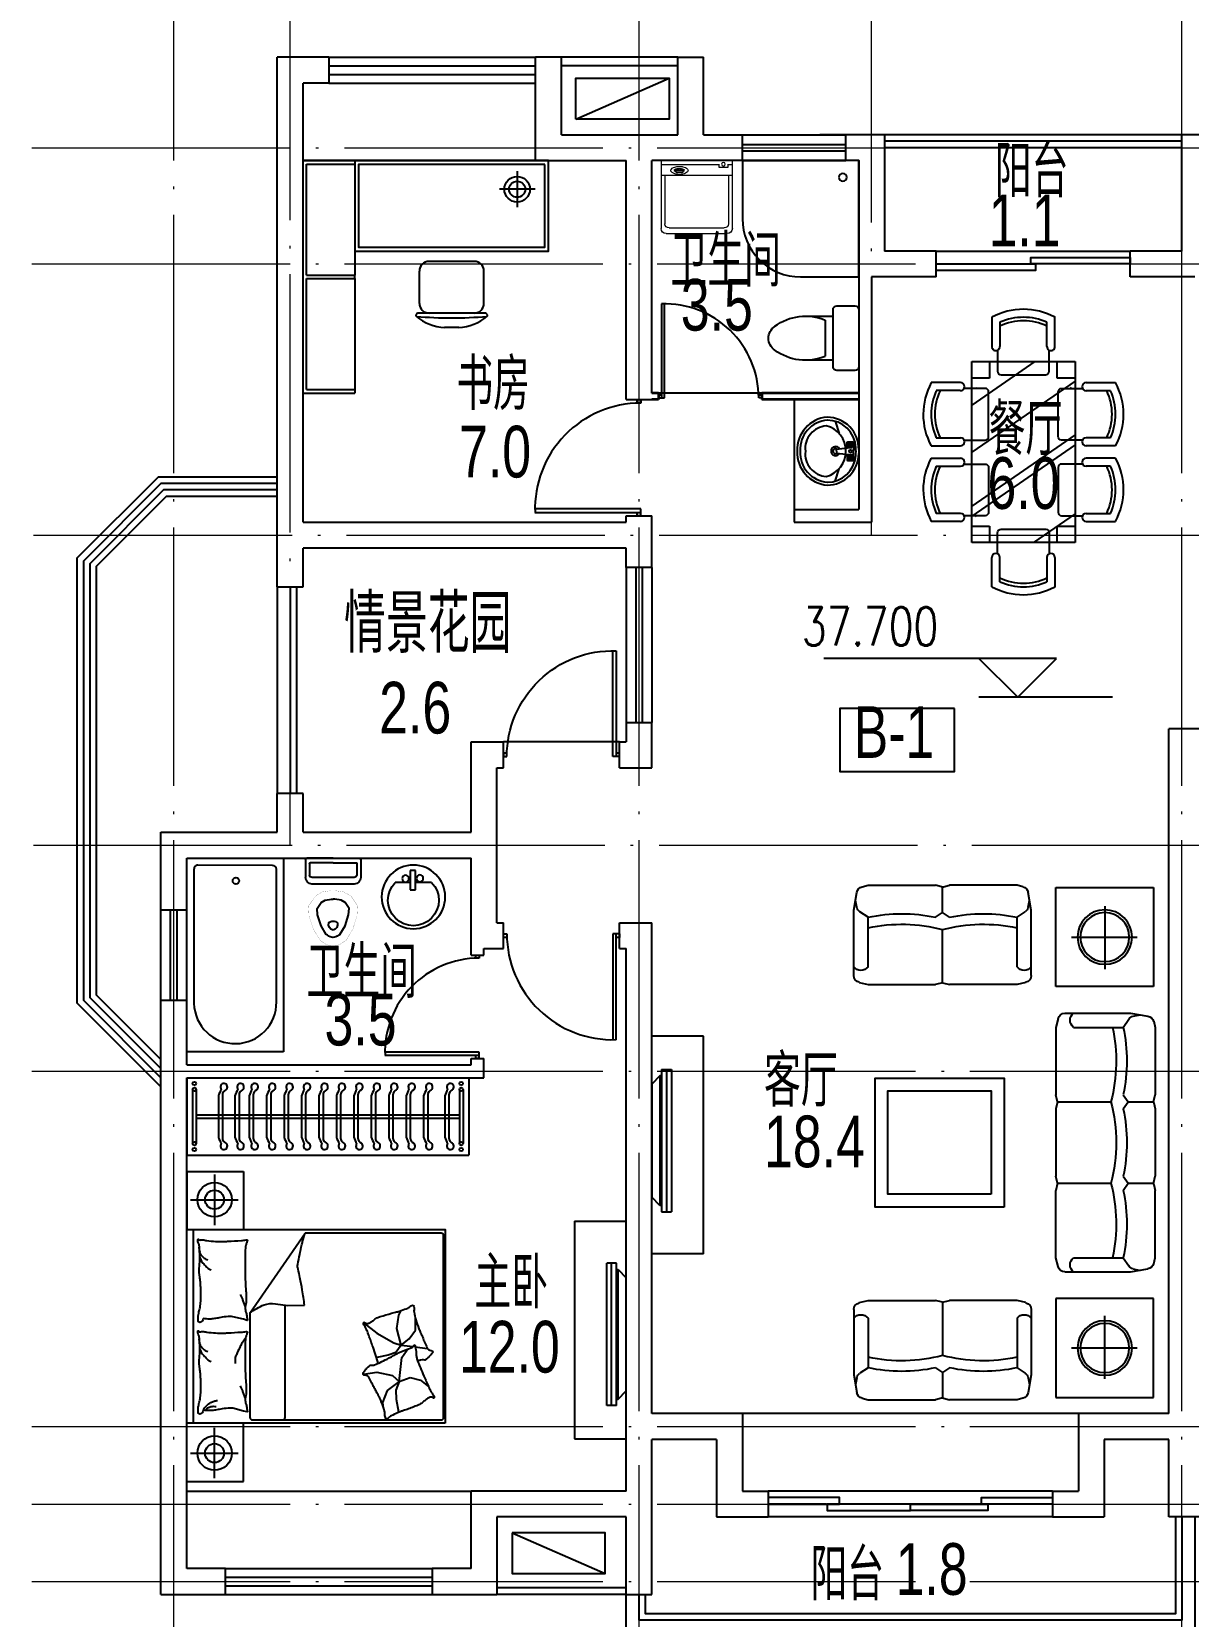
# Model space of a CAD drawing. Extents: x 1332633 to 1595679, y 264824 to 640777.
# Drawn here: x 1346032 to 1354982, y 490816 to 503083 of the extents above; entities that cross this region are included whole.
import ezdxf

# ---------------------------------------------------------------- set-up
doc = ezdxf.new("R2010")
doc.units = 0
doc.header["$LTSCALE"] = 1000
doc.header["$MEASUREMENT"] = 0
doc.linetypes.add('DASH', pattern=[0.35, 0.25, -0.1])
doc.linetypes.add('DOTE', pattern=[2.42, 2, -0.2, 0.02, -0.2])
doc.layers.get('0').update_dxf_attribs({"linetype": 'CONTINUOUS'})
for name, color, linetype in [('3T_WOOD', 21, 'CONTINUOUS'), ('A-Area(建筑面积)', 1, 'CONTINUOUS'), ('A-Balcony(建筑阳台)', 32, 'CONTINUOUS'), ('A-BALCONY_建筑阳台_', 6, 'CONTINUOUS'), ('A-Fur1(建筑厨卫洁具)', 136, 'CONTINUOUS'), ('A-Fur2(建筑家具)', 33, 'CONTINUOUS'), ('A-FUR2_建筑家具_', 33, 'CONTINUOUS'), ('A-FUR2_建筑家具_-RefEdit0', 33, 'CONTINUOUS'), ('A-Ground(室外构件)', 31, 'CONTINUOUS'), ('A-Hz1(房间名称)', 4, 'CONTINUOUS'), ('A-Hz3(房间面积)', 2, 'CONTINUOUS'), ('A-Wall(建筑墙)', 255, 'CONTINUOUS'), ('A-WALL_建筑墙_', 255, 'CONTINUOUS'), ('A-WINDOW(建筑门窗)', 4, 'CONTINUOUS'), ('C-sheet(通用-图框)', 7, 'CONTINUOUS'), ('DIM_ELEV', 3, 'CONTINUOUS'), ('管井', 5, 'CONTINUOUS')]:
    doc.layers.add(name, color=color, linetype=linetype)
for name, color, linetype, lineweight in [('DOTE', 1, 'DOTE', 13), ('JJ', 8, 'CONTINUOUS', 0), ('PUB_TEXT', 7, 'CONTINUOUS', 13), ('WALL', 2, 'CONTINUOUS', 35)]:
    doc.layers.add(name, color=color, linetype=linetype, lineweight=lineweight)
doc.styles.add('_TCH_DIM', font='SIMPLEX', dxfattribs={"width": 0.8, "bigfont": 'HZTXT'})
doc.styles.add('DIM', font='txt')
doc.styles.add('DIM_FONT', font='txt', dxfattribs={"width": 0.8})
doc.styles.add('SBJ', font='SimSun.ttf', dxfattribs={"width": 0.8})
doc.styles.get("Standard").update_dxf_attribs({"font": 'GBENOR', "bigfont": 'GBCBIG'})
doc.styles.add('SUNYAT1', font='3yromans.shx', dxfattribs={"width": 0.75, "bigfont": '3yhztxt.shx'})

# ---------------------------------------------------------------- blocks, each defined once
blk = doc.blocks.new('B')
at = {"layer": 'A-FUR2_建筑家具_'}
for p, q in [((0, 0), (450, 0)), ((0, 0), (0, -438)), ((2400, 0), (1950, 0)), ((2400, 0), (2400, -438)), ((219, -30), (219, -398)), ((450, -52), (1950, -52)), ((2181, -30), (2181, -398)), ((25, -215), (416, -215)), ((2375, -215), (1984, -215)), ((0, -438), (453, -438)), ((1303, -489), (496, -489)), ((1303, -489), (1922, -916)), ((2400, -438), (1947, -438)), ((476, -509), (476, -1968)), ((496, -761), (1365, -761)), ((1922, -1968), (1922, -916)), ((845, -1471), (819, -1593)), ((831, -1368), (845, -1471)), ((978, -1559), (959, -1470)), ((1228, -1368), (1148, -1472)), ((611, -1514), (587, -1518)), ((705, -1552), (611, -1514)), ((774, -1645), (705, -1552)), ((819, -1593), (774, -1645)), ((998, -1617), (978, -1559)), ((1148, -1472), (1073, -1603)), ((540, -1638), (537, -1645)), ((638, -1621), (540, -1638)), ((707, -1618), (638, -1621)), ((774, -1645), (707, -1618)), ((774, -1645), (960, -1664)), ((774, -1645), (805, -1728)), ((960, -1664), (1010, -1700)), ((1055, -1658), (998, -1617)), ((1010, -1700), (1022, -1709)), ((1055, -1658), (1044, -1752)), ((1073, -1603), (1055, -1658)), ((1055, -1658), (1184, -1626)), ((1055, -1658), (1105, -1721)), ((1184, -1626), (1287, -1640)), ((1287, -1640), (1323, -1660)), ((785, -1810), (731, -1873)), ((805, -1728), (785, -1810)), ((1042, -1767), (1030, -1861)), ((1105, -1721), (1170, -1769)), ((1170, -1769), (1263, -1769)), ((496, -1988), (1902, -1988))]:
    blk.add_line(p, q, dxfattribs=at)
blk.add_lwpolyline([(450, -2000), (450, 0), (1950, 0), (1950, -2000)], close=True, dxfattribs=at)
for points in [[(551, -127, -0.263368), (523, -108, -0.494818), (532, -89, -0.049225), (550, -88, -0.036831), (574, -89, -0.031893), (611, -97, 0.035782), (645, -104, 0.032941), (735, -110, 0.026564), (846, -104, 0.017905), (884, -99, -0.033397), (904, -97, -0.03204), (941, -97, 0.018442), (1005, -101, 0.010837), (1070, -100, 0.014624), (1118, -97, 0.111249), (1141, -89, -0.153708), (1158, -86, -0.076444), (1165, -87, -0.215512), (1167, -89, -0.585858), (1164, -92, 0.363489), (1159, -95, 0.191716), (1159, -106, -0.129675), (1161, -123, -0.01735), (1158, -140, 0.019326), (1156, -155, 0.018818), (1149, -223, 0.021828), (1148, -283, 0.006204), (1150, -316, 0.001963), (1156, -423, 0.028341), (1160, -459, -0.117014), (1159, -468, -0.36606), (1158, -469, -0.03973), (1144, -466, -0.048309), (1131, -461, 0.062981), (1120, -457, 0.04058), (1097, -454, 0.014345), (1030, -451, 0.005484), (904, -452, 0.007153), (808, -455, 0.008762), (766, -458, -0.008153), (720, -461, -0.06251), (663, -456, 0.078669), (617, -454, 0.047825), (595, -459, -0.034494), (564, -466, -0.023571), (539, -469, -0.510228), (538, -468), (545, -438), (566, -356, 0.073041), (568, -336, 0.023305), (562, -275, 0.018299), (558, -252, -0.01097), (551, -214, -0.042281), (548, -180, -0.027201), (551, -126)], [(1025, -101, 0.027842), (1001, -111, 0.048685), (989, -119, 0.023666), (961, -144, 0.031223), (942, -164, 0.046801), (936, -172, 0.023191), (928, -189)], [(1107, -95, 0.088153), (1072, -98, 0.088153), (1041, -114, 0.077547), (1019, -135, 0.077547), (1005, -162)], [(1260, -127, -0.263368), (1232, -108, -0.494818), (1241, -89, -0.049225), (1259, -88, -0.036831), (1283, -89, -0.031893), (1321, -97, 0.035782), (1355, -104, 0.032941), (1444, -110, 0.026564), (1556, -104, 0.017905), (1593, -99, -0.033397), (1613, -97, -0.03204), (1650, -97, 0.018442), (1715, -101, 0.010837), (1779, -100, 0.014624), (1827, -97, 0.111249), (1850, -89, -0.153708), (1867, -86, -0.076444), (1874, -87, -0.215512), (1876, -89, -0.585858), (1873, -92, 0.363489), (1869, -95, 0.191716), (1869, -106, -0.129675), (1871, -123, -0.01735), (1868, -140, 0.019326), (1865, -155, 0.018818), (1858, -223, 0.021828), (1857, -283, 0.006204), (1859, -316, 0.001963), (1865, -423, 0.028341), (1869, -459, -0.117014), (1869, -468, -0.36606), (1867, -469, -0.03973), (1854, -466, -0.048309), (1840, -461, 0.062981), (1829, -457, 0.04058), (1806, -454, 0.014345), (1739, -451, 0.005484), (1614, -452, 0.007153), (1517, -455, 0.008762), (1475, -458, -0.008153), (1429, -461, -0.06251), (1372, -456, 0.078669), (1327, -454, 0.047825), (1304, -459, -0.034494), (1273, -466, -0.023571), (1248, -469, -0.510228), (1247, -468), (1255, -438), (1275, -356, 0.073041), (1277, -336, 0.023305), (1271, -275, 0.018299), (1267, -252, -0.01097), (1260, -214, -0.042281), (1257, -180, -0.027201), (1260, -126)], [(1734, -101, 0.027842), (1710, -111, 0.048685), (1698, -119, 0.023666), (1670, -144, 0.031223), (1651, -164, 0.046801), (1646, -172, 0.023191), (1638, -189)], [(1816, -95, 0.088153), (1782, -98, 0.088153), (1750, -114, 0.077547), (1729, -135, 0.077547), (1715, -162)], [(549, -143, -0.05369), (564, -156, -0.070312), (572, -168, -0.015448), (575, -177, -0.013244), (579, -187, -0.082127), (582, -205, -0.064164), (579, -228)], [(551, -127, -0.077379), (586, -152, -0.077379), (611, -187, -0.047525), (621, -211, -0.047525), (626, -238)], [(641, -454, 0.009729), (669, -445, 0.009729), (696, -435, 0.007971), (717, -426, 0.007971), (739, -416)], [(1111, -455, 0.016108), (1072, -429, 0.024599), (1045, -414, 0.009477), (996, -391, 0.015937), (966, -378, 0.072521), (950, -375, 0.033339), (913, -375)], [(1303, -489, -0.085272), (1367, -599, -0.124044), (1376, -686), (1362, -782), (1364, -912)], [(1351, -454, 0.009729), (1378, -445, 0.009729), (1405, -435, 0.007971), (1427, -426, 0.007971), (1448, -416)], [(1364, -912, 0.007867), (1482, -894, 0.009508), (1578, -876, 0.006616), (1643, -862, -0.023828), (1662, -858, -0.080713), (1680, -859, -0.009591), (1833, -891, -0.013133), (1866, -899, -0.007859), (1922, -916)], [(914, -1480, 0.025626), (926, -1478, 0.0108), (1055, -1436, 0.00456), (1142, -1405, 0.01125), (1177, -1391, 0.069394), (1196, -1380, -0.079756), (1213, -1371, -0.106399), (1228, -1368, -0.328642), (1232, -1372, -0.299547), (1229, -1378, 0.189917), (1224, -1387, 0.033518), (1223, -1397, 0.075627), (1223, -1402, 0.053489), (1226, -1410, 0.017838), (1238, -1432, 0.038394), (1255, -1456, -0.059529), (1266, -1472, -0.035943), (1276, -1498, -0.011245), (1302, -1585, -0.006203), (1312, -1624, 0.010783), (1318, -1647, 0.019485), (1323, -1660, 0.005062), (1342, -1710, 0.101392), (1359, -1736, -0.223768), (1364, -1749, -0.25558), (1361, -1754, -0.081563), (1345, -1759, -0.071805), (1328, -1759, 0.069985), (1311, -1759, 0.03546), (1251, -1772, 0.029432), (1182, -1797, 0.001554), (1149, -1811, -0.00152), (1115, -1826, -0.004735), (1079, -1840, 0.00382), (1036, -1859, 0.296001), (1014, -1891, -0.649774), (992, -1900, -0.02319), (988, -1895, 0.0288), (984, -1892, 0.005727), (977, -1886, -0.004358), (969, -1878, -0.027528), (952, -1861, -0.046214), (943, -1850, -0.194121), (940, -1833, 0.133719), (939, -1809, 0.005779), (932, -1787, 0.008882)]]:
    blk.add_lwpolyline(points, format="xyb", dxfattribs=at)
blk.add_lwpolyline([(508, -1583, 0.101392), (490, -1559, -0.223768), (484, -1546, -0.25558), (486, -1541, -0.081563), (502, -1535, -0.071805), (519, -1534, 0.069985), (536, -1532, 0.03546), (595, -1515, 0.029432), (661, -1485, 0.001554), (694, -1468, -0.00152), (726, -1451, -0.004735), (761, -1433, 0.00382), (803, -1412, 0.296001), (822, -1378, -0.649774), (843, -1367, -0.02319), (848, -1372, 0.0288), (852, -1375, 0.005727), (859, -1380, -0.004358), (868, -1387, -0.027528), (886, -1403, -0.046214), (895, -1414, -0.194121), (900, -1430, 0.133719), (903, -1454, 0.011505), (921, -1496, 0.008882), (947, -1550, 0.012426), (985, -1618, -0.033612), (997, -1644), (1020, -1701), (1038, -1744, 0.224341), (1053, -1757, -0.722772), (1053, -1766, -0.103513), (1049, -1767, 0.053465), (1042, -1767, 0.030109), (1019, -1772, -0.031436), (997, -1776, -0.05324), (982, -1776, 0.05518), (967, -1777, 0.056271), (942, -1783, 0.0108), (816, -1835, 0.00456), (731, -1873, 0.01125), (697, -1889, 0.069394), (679, -1902, -0.079756), (663, -1912, -0.106399), (649, -1915, -0.328642), (645, -1912, -0.299547), (646, -1906, 0.189917), (651, -1896, 0.033518), (652, -1886, 0.075627), (651, -1882, 0.053489), (647, -1874, 0.017838), (634, -1853, 0.038394), (615, -1830, -0.059529), (603, -1815, -0.035943), (590, -1790, -0.011245), (558, -1705, -0.006203), (545, -1667, 0.010783), (537, -1645, 0.019485), (532, -1632, 0.005062)], format="xyb", close=True, dxfattribs=at)
for centre, radius in [((219, -215), 133), ((2181, -215), 133), ((219, -215), 73.3), ((2181, -215), 73.3)]:
    blk.add_circle(centre, radius, dxfattribs=at)
for centre, start, end in [((496, -509), 90, 180), ((496, -741), 180, 270), ((496, -1968), 180, 270), ((1902, -1968), 270, 0)]:
    blk.add_arc(centre, 20, start, end, dxfattribs=at)
at = {"layer": 'A-FUR2_建筑家具_', "style": 'DIM_FONT', "text_generation_flag": 4, "width": 0.8, "flags": 9}
for tag in ['YSIZE', 'XSIZE']:
    blk.add_attdef(tag, (0, 0), '', height=0.5, rotation=90, dxfattribs=at)
blk = doc.blocks.new('A$C3174277A')
at = {"layer": 'A-FUR2_建筑家具_'}
for p, q in [((0, 0), (0, 1800)), ((400, 1800), (0, 1800)), ((27, 913), (27, 1773)), ((27, 1773), (400, 1773)), ((400, 1800), (400, 1773)), ((400, 1773), (400, 913)), ((27, 913), (400, 913)), ((27, 887), (400, 887)), ((27, 27), (27, 887)), ((400, 887), (400, 913)), ((400, 887), (400, 0)), ((0, 0), (400, 0)), ((27, 27), (400, 27))]:
    blk.add_line(p, q, dxfattribs=at)
blk = doc.blocks.new('A$C1AB821B2')
at = {"layer": 'A-FUR2_建筑家具_-RefEdit0'}
for p, q in [((139, 0), (139, 277)), ((0, 139), (277, 139))]:
    blk.add_line(p, q, dxfattribs=at)
for radius in [99.1, 62.3]:
    blk.add_circle((139, 139), radius, dxfattribs=at)
blk = doc.blocks.new('A$C075449E3')
at = {"layer": 'A-FUR2_建筑家具_'}
for p, q in [((111, 494), (111, 1006)), ((186, 1000), (436, 1000)), ((511, 575), (511, 925)), ((0, 695), (0, 805)), ((186, 500), (436, 500))]:
    blk.add_line(p, q, dxfattribs=at)
for points in [[(1291, 0), (1291, 1500), (591, 1500), (591, 0)], [(1261, 30), (1261, 1470), (621, 1470), (621, 30)]]:
    blk.add_lwpolyline(points, close=True, dxfattribs=at)
for centre, radius, start, end in [((351, 794), 351, 139.2735, 178.2349), ((3088, 750), 3015, 174.8023, 185.1977), ((93, 1016), 11.1, 67.33, 139.2735), ((89, 1006), 22.2, 0, 67.33), ((186, 925), 75, 90, 180), ((436, 925), 75, 0, 90), ((351, 706), 351, 181.7651, 220.7265), ((89, 494), 22.2, 292.67, 0), ((186, 575), 75, 180, 270), ((436, 575), 75, 270, 0), ((93, 484), 11.1, 220.7265, 292.67)]:
    blk.add_arc(centre, radius, start, end, dxfattribs=at)
at = {"layer": 'A-FUR2_建筑家具_', "ltscale": 1000000.0, "rotation": 90}
blk.add_blockref('A$C1AB821B2', (1208, 104), dxfattribs=at)
blk = doc.blocks.new('衣橱2100X600')
at = {"layer": 'A-Fur2(建筑家具)'}
for p, q in [((-2000, 0), (183, 0)), ((-2000, 0), (-2000, -600)), ((-1955, -90), (-1955, -510)), ((-1928, -90), (-1928, -510)), ((111, -90), (111, -510)), ((138, -90), (138, -510)), ((183, 0), (183, -600)), ((-1755, -141), (-1755, -459)), ((-1724, -134), (-1724, -466)), ((-1627, -141), (-1627, -459)), ((-1595, -134), (-1595, -466)), ((-1517, -141), (-1517, -459)), ((-1485, -134), (-1485, -466)), ((-1382, -141), (-1382, -459)), ((-1350, -134), (-1350, -466)), ((-1247, -141), (-1247, -459)), ((-1215, -134), (-1215, -466)), ((-1112, -141), (-1112, -459)), ((-1080, -134), (-1080, -466)), ((-977, -141), (-977, -459)), ((-945, -134), (-945, -466)), ((-842, -141), (-842, -459)), ((-810, -134), (-810, -466)), ((-707, -141), (-707, -459)), ((-675, -134), (-675, -466)), ((-572, -141), (-572, -459)), ((-540, -134), (-540, -466)), ((-437, -141), (-437, -459)), ((-405, -134), (-405, -466)), ((-302, -141), (-302, -459)), ((-270, -134), (-270, -466)), ((-167, -141), (-167, -459)), ((-135, -134), (-135, -466)), ((-3, -141), (-3, -459)), ((28, -134), (28, -466)), ((-1928, -287), (111, -287)), ((-1928, -314), (111, -314)), ((-2000, -600), (183, -600))]:
    blk.add_line(p, q, dxfattribs=at)
for centre in [(-1941, -45), (-1941, -90), (124, -45), (124, -90), (-1941, -510), (-1941, -555), (124, -510), (124, -555)]:
    blk.add_circle(centre, 13.5, dxfattribs=at)
for centre, radius, start, end in [((-1585, -190), 177, 145.4947, 163.6608), ((-1712, -71), 26.6, 303.9623, 224.8345), ((-1679, -134), 45, 114.7041, 180), ((-1457, -190), 177, 145.4947, 163.6608), ((-1584, -71), 26.6, 303.9623, 224.8345), ((-1550, -134), 45, 114.7041, 180), ((-1347, -190), 177, 145.4947, 163.6608), ((-1474, -71), 26.6, 303.9623, 224.8345), ((-1440, -134), 45, 114.7041, 180), ((-1212, -190), 177, 145.4947, 163.6608), ((-1339, -71), 26.6, 303.9623, 224.8345), ((-1305, -134), 45, 114.7041, 180), ((-1077, -190), 177, 145.4947, 163.6608), ((-1204, -71), 26.6, 303.9623, 224.8345), ((-1170, -134), 45, 114.7041, 180), ((-942, -190), 177, 145.4947, 163.6608), ((-1069, -71), 26.6, 303.9623, 224.8345), ((-1035, -134), 45, 114.7041, 180), ((-807, -190), 177, 145.4947, 163.6608), ((-934, -71), 26.6, 303.9623, 224.8345), ((-900, -134), 45, 114.7041, 180), ((-672, -190), 177, 145.4947, 163.6608), ((-799, -71), 26.6, 303.9623, 224.8345), ((-765, -134), 45, 114.7041, 180), ((-537, -190), 177, 145.4947, 163.6608), ((-664, -71), 26.6, 303.9623, 224.8345), ((-630, -134), 45, 114.7041, 180), ((-402, -190), 177, 145.4947, 163.6608), ((-529, -71), 26.6, 303.9623, 224.8345), ((-495, -134), 45, 114.7041, 180), ((-267, -190), 177, 145.4947, 163.6608), ((-394, -71), 26.6, 303.9623, 224.8345), ((-360, -134), 45, 114.7041, 180), ((-132, -190), 177, 145.4947, 163.6608), ((-259, -71), 26.6, 303.9623, 224.8345), ((-225, -134), 45, 114.7041, 180), ((3, -190), 177, 145.4947, 163.6608), ((-124, -71), 26.6, 303.9623, 224.8345), ((-90, -134), 45, 114.7041, 180), ((167, -190), 177, 145.4947, 163.6608), ((40, -71), 26.6, 303.9623, 224.8345), ((73, -134), 45, 114.7041, 180), ((-1585, -410), 177, 196.3392, 214.5053), ((-1679, -466), 45, 180, 245.2959), ((-1457, -410), 177, 196.3392, 214.5053), ((-1550, -466), 45, 180, 245.2959), ((-1347, -410), 177, 196.3392, 214.5053), ((-1440, -466), 45, 180, 245.2959), ((-1212, -410), 177, 196.3392, 214.5053), ((-1305, -466), 45, 180, 245.2959), ((-1077, -410), 177, 196.3392, 214.5053), ((-1170, -466), 45, 180, 245.2959), ((-942, -410), 177, 196.3392, 214.5053), ((-1035, -466), 45, 180, 245.2959), ((-807, -410), 177, 196.3392, 214.5053), ((-900, -466), 45, 180, 245.2959), ((-672, -410), 177, 196.3392, 214.5053), ((-765, -466), 45, 180, 245.2959), ((-537, -410), 177, 196.3392, 214.5053), ((-630, -466), 45, 180, 245.2959), ((-402, -410), 177, 196.3392, 214.5053), ((-495, -466), 45, 180, 245.2959), ((-267, -410), 177, 196.3392, 214.5053), ((-360, -466), 45, 180, 245.2959), ((-132, -410), 177, 196.3392, 214.5053), ((-225, -466), 45, 180, 245.2959), ((3, -410), 177, 196.3392, 214.5053), ((-90, -466), 45, 180, 245.2959), ((167, -410), 177, 196.3392, 214.5053), ((73, -466), 45, 180, 245.2959), ((-1712, -529), 26.6, 135.1655, 56.0377), ((-1584, -529), 26.6, 135.1655, 56.0377), ((-1474, -529), 26.6, 135.1655, 56.0377), ((-1339, -529), 26.6, 135.1655, 56.0377), ((-1204, -529), 26.6, 135.1655, 56.0377), ((-1069, -529), 26.6, 135.1655, 56.0377), ((-934, -529), 26.6, 135.1655, 56.0377), ((-799, -529), 26.6, 135.1655, 56.0377), ((-664, -529), 26.6, 135.1655, 56.0377), ((-529, -529), 26.6, 135.1655, 56.0377), ((-394, -529), 26.6, 135.1655, 56.0377), ((-259, -529), 26.6, 135.1655, 56.0377), ((-124, -529), 26.6, 135.1655, 56.0377), ((40, -529), 26.6, 135.1655, 56.0377)]:
    blk.add_arc(centre, radius, start, end, dxfattribs=at)
blk = doc.blocks.new('电视柜')
at = {"layer": 'A-Fur2(建筑家具)'}
for p, q in [((-400, 876), (0, 876)), ((-400, 876), (-400, -810)), ((-75, 550), (-150, 550)), ((-150, -550), (-150, 550)), ((-113, -550), (-113, 550)), ((-75, -550), (-75, 550)), ((-75, 501), (-62, 501)), ((-62, 501), (0, 437)), ((-62, -501), (-62, 501)), ((0, -437), (0, 437)), ((-62, -501), (0, -437)), ((-75, -550), (-150, -550)), ((-75, -501), (-62, -501)), ((-400, -810), (0, -810))]:
    blk.add_line(p, q, dxfattribs=at)
blk = doc.blocks.new('六人餐桌')
at = {"layer": 'A-Fur2(建筑家具)'}
for p, q in [((0, 800), (1400, 800)), ((0, 661), (0, 800)), ((0, 800), (127, 800)), ((0, 0), (0, 800)), ((127, 800), (127, 661)), ((151, 800), (702, 0)), ((200, 771), (207, 763)), ((567, 800), (1118, 0)), ((645, 800), (1196, 0)), ((1179, 800), (1400, 478)), ((1200, 771), (1193, 763)), ((1273, 661), (1273, 800)), ((1273, 800), (1400, 800)), ((1400, 800), (1400, 661)), ((1400, 800), (1400, 0)), ((127, 661), (0, 661)), ((1400, 661), (1273, 661)), ((0, 607), (7, 600)), ((1400, 607), (1393, 600)), ((0, 489), (337, 0)), ((0, 0), (0, 139)), ((0, 139), (127, 139)), ((127, 139), (127, 0)), ((1273, 0), (1273, 139)), ((1273, 139), (1400, 139)), ((1400, 139), (1400, 0)), ((1400, 0), (0, 0)), ((127, 0), (0, 0)), ((200, 29), (207, 37)), ((1200, 29), (1193, 37)), ((1400, 0), (1273, 0))]:
    blk.add_line(p, q, dxfattribs=at)
for points in [[(163, 886), (163, 1113)], [(652, 1113), (652, 886)], [(748, 1113), (748, 886)], [(1237, 886), (1237, 1113)], [(225, 886), (225, 1074)], [(590, 1075), (590, 886)], [(810, 1075), (810, 886)], [(1175, 886), (1175, 1074)], [(-116, 644), (-343, 644)], [(1516, 644), (1743, 644)], [(-116, 582), (-304, 582)], [(1516, 582), (1704, 582)], [(-343, 156), (-116, 156)], [(-304, 218), (-116, 218)], [(1704, 218), (1516, 218)], [(1743, 156), (1516, 156)], [(163, -86), (163, -313)], [(225, -86), (225, -274)], [(590, -275), (590, -86)], [(652, -313), (652, -86)], [(748, -313), (748, -86)], [(810, -275), (810, -86)], [(1175, -86), (1175, -274)], [(1237, -86), (1237, -313)]]:
    blk.add_lwpolyline(points, dxfattribs=at)
for points in [[(607, 858), (607, 695, -0.414214), (581, 669), (234, 669, -0.414214), (207, 695), (207, 858)], [(793, 858), (793, 695, 0.414214), (819, 669), (1166, 669, 0.414214), (1193, 695), (1193, 858)], [(-88, 200), (75, 200, 0.414214), (102, 227), (102, 573, 0.414214), (75, 600), (-88, 600)], [(1488, 200), (1325, 200, -0.414214), (1298, 227), (1298, 573, -0.414214), (1325, 600), (1488, 600)], [(607, -58), (607, 105, 0.414214), (581, 131), (234, 131, 0.414214), (207, 105), (207, -58)], [(793, -58), (793, 105, -0.414214), (819, 131), (1166, 131, -0.414214), (1193, 105), (1193, -58)]]:
    blk.add_lwpolyline(points, format="xyb", dxfattribs=at)
for centre, radius, start, end in [((408, 662), 513, 61.583, 118.5179), ((408, 662), 451, 66.2018, 113.9086), ((992, 662), 513, 61.4821, 118.417), ((992, 662), 451, 66.0914, 113.7982), ((408, 662), 424, 64.6023, 115.5165), ((992, 662), 424, 64.4835, 115.3977), ((194, 886), 31.1, 180, 0), ((621, 886), 31.1, 180, 0), ((779, 886), 31.1, 180, 0), ((1206, 886), 31.1, 180, 0), ((108, 400), 513, 151.4821, 208.417), ((-116, 613), 31.1, 270, 90), ((1516, 613), 31.1, 90, 270), ((1292, 400), 513, 331.583, 28.5179), ((108, 400), 451, 156.0914, 203.7982), ((108, 400), 424, 154.4835, 205.3977), ((1292, 400), 424, 334.6023, 25.5165), ((1292, 400), 451, 336.2018, 23.9086), ((-116, 187), 31.1, 270, 90), ((1516, 187), 31.1, 90, 270), ((194, -86), 31.1, 0, 180), ((621, -86), 31.1, 0, 180), ((779, -86), 31.1, 0, 180), ((1206, -86), 31.1, 0, 180), ((408, 138), 424, 244.4835, 295.3977), ((992, 138), 424, 244.6023, 295.5165), ((408, 138), 513, 241.4821, 298.417), ((408, 138), 451, 246.0914, 293.7982), ((992, 138), 513, 241.583, 298.5179), ((992, 138), 451, 246.2018, 293.9086)]:
    blk.add_arc(centre, radius, start, end, dxfattribs=at)
blk = doc.blocks.new('TO2')
for p, q in [((-162, 236), (-131, 140)), ((-66, 52), (-50, 55)), ((-50, 48), (-66, 52)), ((-57, 70), (-45, 60)), ((-50, 55), (-57, 70)), ((-50, 48), (-57, 34)), ((-45, 44), (-57, 34)), ((-45, 60), (-38, 74)), ((-38, 29), (-45, 44)), ((-38, 74), (-38, 58)), ((-22, 62), (-38, 58)), ((-22, 42), (-38, 45)), ((-38, 29), (-38, 45)), ((-22, 62), (-35, 52)), ((-22, 42), (-35, 52)), ((-77, -20), (-80, -20)), ((-50, -41), (-66, -44)), ((-50, -48), (-66, -44)), ((-50, -41), (-57, -26)), ((-45, -36), (-57, -26)), ((-50, -48), (-57, -62)), ((-57, -62), (-45, -52)), ((-38, -22), (-45, -36)), ((-45, -52), (-38, -67)), ((-38, -22), (-38, -38)), ((-22, -34), (-38, -38)), ((-22, -54), (-38, -51)), ((-38, -67), (-38, -51)), ((-22, -34), (-35, -44)), ((-22, -54), (-35, -44)), ((-162, -228), (-131, -132))]:
    blk.add_line(p, q)
for points in [[(-152, 5), (-152, 19), (-45, 31)], [(-152, 3), (-152, -12), (-80, -20)], [(-77, -20), (-45, -23)]]:
    blk.add_lwpolyline(points)
for points in [[(-77, 27), (-71, 32), (-69, 34), (-69, 69, -0.397649), (-63, 75), (-25, 75, -0.448114), (-19, 69), (-19, 4)], [(-77, -20), (-71, -24), (-69, -26), (-69, -61, 0.397649), (-63, -68), (-25, -68, 0.448114), (-19, -62), (-19, 4)]]:
    blk.add_lwpolyline(points, format="xyb")
for points in [[(-66, 52), (-57, 34), (-38, 29), (-22, 42), (-22, 62), (-38, 74), (-57, 70)], [(-66, -44), (-57, -26), (-38, -22), (-22, -34), (-22, -54), (-38, -67), (-57, -62)]]:
    blk.add_lwpolyline(points, close=True)
for centre, radius in [((-43, 4), 11.1), ((-43, 52), 4.1), ((-43, -44), 4.1)]:
    blk.add_circle(centre, radius)
for centre, radius, start, end in [((-202, 14), 254, 94.668, 182.2445), ((-223, 22), 244, 358.482, 89.9831), ((-202, 14), 231, 94.668, 182.2445), ((-217, 24), 176, 94.3056, 186.3213), ((-282, 3), 204, 0.3156, 75.2808), ((-223, 22), 222, 2.2184, 89.9831), ((-202, -6), 254, 177.7555, 265.332), ((-202, -6), 231, 177.7555, 265.332), ((-217, -17), 176, 173.6787, 265.6944), ((-282, 5), 204, 284.7192, 359.6844), ((-158, 4), 35.5, 29.9432, 329.1629), ((-158, 4), 20.3, 52.3819, 308.4597), ((-403, 3), 403, 355.2019, 4.0377), ((277, 1), 256, 176.6011, 183.7052), ((-223, -15), 244, 270.0169, 359.8405), ((-223, -15), 222, 270.0169, 355.8617)]:
    blk.add_arc(centre, radius, start, end)
blk = doc.blocks.new('A$C4CE9686B')
at = {"layer": 'JJ'}
for p, q in [((0, 552), (0, 0)), ((0, 552), (525, 552)), ((29, 552), (29, 101)), ((116, 0), (116, 552)), ((116, 522), (489, 522)), ((565, 512), (565, 40)), ((70, 374), (79, 375)), ((71, 448), (79, 448)), ((77, 435), (77, 383)), ((91, 435), (77, 435)), ((77, 383), (91, 383)), ((91, 383), (91, 435)), ((521, 490), (521, 62)), ((525, 0), (0, 0)), ((53, 101), (28, 101)), ((28, 34), (53, 34)), ((29, 34), (29, 0)), ((53, 34), (53, 101)), ((116, 30), (489, 30))]:
    blk.add_line(p, q, dxfattribs=at)
blk.add_lwpolyline([(76, 343, 0.185158), (86, 347, 0.102042), (98, 362, 0.060862), (104, 382, 0.047173), (107, 409, 0.047173), (104, 436, 0.060862), (98, 456, 0.102042), (86, 472, 0.185158), (76, 476, 0.185158), (66, 472, 0.102042), (54, 456, 0.060862), (48, 436, 0.047173), (45, 409, 0.047173), (48, 382, 0.060862), (54, 362, 0.102042), (66, 347, 0.185158)], format="xyb", close=True, dxfattribs=at)
for points in [[(71, 448, 0.259034), (68, 446, 0.076276), (64, 437, 0.036515), (62, 426, 0.026615), (61, 411, 0.026615), (62, 396, 0.036515), (64, 385, 0.076276), (68, 376, 0.259034), (71, 375, 0.078462), (72, 375, 0.056762)], [(79, 448, 0.259034), (76, 446, 0.076276), (73, 437, 0.036515), (71, 426, 0.026615), (70, 411, 0.026615), (71, 396, 0.036515), (73, 385, 0.076276), (76, 376, 0.259034), (79, 375, 0.259034), (82, 376, 0.056762), (85, 383, 0.036515)], [(87, 435, 0.008736), (86, 437, 0.076276), (82, 446, 0.259034), (79, 448, 0.259034)]]:
    blk.add_lwpolyline(points, format="xyb", dxfattribs=at)
blk.add_circle((28, 69), 14, dxfattribs=at)
for centre, radius, start, end in [((489, 490), 32, 0, 90), ((525, 512), 40, 0, 90), ((489, 62), 32, 270, 360), ((525, 40), 40, 270, 0)]:
    blk.add_arc(centre, radius, start, end, dxfattribs=at)
at = {"layer": 'JJ', "width": 0.8, "flags": 9}
for tag in ['YSIZE', 'XSIZE']:
    blk.add_attdef(tag, (0, 276), '', height=0.4, rotation=90, dxfattribs=at)
blk = doc.blocks.new('A$C753116E8')
at = {"layer": 'JJ'}
blk.add_blockref('A$C4CE9686B', (0, 0), dxfattribs=at)
blk = doc.blocks.new('A$C3372732A')
at = {"layer": '管井', "color": 1}
blk.add_blockref('A$C753116E8', (0, 0), dxfattribs=at)
blk = doc.blocks.new('坐便器1')
at = {"layer": 'A-Fur1(建筑厨卫洁具)'}
for p, q in [((220, 0), (-220, 0)), ((-250, -30), (-250, -170)), ((250, -170), (250, -30)), ((-220, -200), (220, -200)), ((-170, -200), (-170, -430)), ((170, -430), (170, -200)), ((140, -260), (-140, -260))]:
    blk.add_line(p, q, dxfattribs=at)
for centre, radius, start, end in [((-220, -30), 30, 90, 180), ((220, -30), 30, 0, 90), ((-220, -170), 30, 180, 270), ((220, -170), 30, 270, 0), ((227, -413), 398, 157.4505, 216.6381), ((-227, -413), 398, 323.3619, 22.5495), ((0, -590), 110, 213.4509, 326.5491)]:
    blk.add_arc(centre, radius, start, end, dxfattribs=at)
blk = doc.blocks.new('E103')
at = {"layer": 'A-Fur1(建筑厨卫洁具)', "rotation": 180}
blk.add_blockref('坐便器1', (1004, -576), dxfattribs=at)
blk = doc.blocks.new('DOOR_B01')
for p, q in [((-0.47, 0.895), (-0.47, -0.015)), ((-0.44, -0.015), (-0.44, 0.895)), ((-0.5, 0.015), (-0.47, 0.015)), ((-0.5, -0.015), (-0.5, 0.015)), ((0.47, 0.015), (0.5, 0.015)), ((0.5, 0.015), (0.5, -0.015)), ((-0.5, -0.015), (-0.44, -0.015)), ((0.5, -0.015), (0.47, -0.015))]:
    blk.add_line(p, q)
blk.add_arc((-0.44, -0.015), 0.91, 0, 91.8892)
blk = doc.blocks.new('M_E7')
for p, q in [((-201, 62), (-201, -265)), ((-10, 112), (-151, 112)), ((-150, 61), (-150, -264)), ((-41, 81), (-130, 81)), ((-36, -102), (-36, 76)), ((0, -102), (0, 102)), ((-36, -102), (-36, -279)), ((0, -102), (0, -305)), ((-10, -315), (-151, -315)), ((-41, -284), (-130, -284))]:
    blk.add_line(p, q)
at = {"const_width": 1}
for points in [[(-651, -24), (-637, -1), (-550, 51), (-451, 83), (-371, 88), (-294, 37), (-262, -18), (-252, -84), (-252, -102)], [(-651, -180), (-637, -202), (-550, -254), (-451, -287), (-371, -292), (-294, -240), (-262, -186), (-252, -119), (-252, -102)]]:
    blk.add_lwpolyline(points, dxfattribs=at)
for points in [[(-597, -59), (-590, -49), (-523, -9), (-438, 19), (-389, 22), (-343, -9), (-325, -40), (-317, -89), (-317, -102)], [(-596, -145), (-590, -154), (-523, -194), (-438, -222), (-389, -225), (-343, -194), (-325, -164), (-317, -114), (-317, -102)]]:
    blk.add_lwpolyline(points)
blk.add_lwpolyline([(-644, -15, 0.39866), (-643, -191, 0.39866)], format="xyb", dxfattribs=at)
for centre, radius, start, end in [((-151, 62), 50, 90, 180), ((-130, 61), 20, 90, 180), ((-41, 76), 5, 0, 90), ((-10, 102), 10, 0, 90), ((-551, -102), 62.6, 137.0381, 223.979), ((-511, -114), 47.8, 77.2641, 164.6652), ((-511, -89), 47.8, 195.3348, 282.7359), ((-541, -103), 54.1, 1.1332, 40.3816), ((-541, -101), 54.1, 319.6184, 358.8668), ((-151, -265), 50, 180, 270), ((-130, -264), 20, 180, 270), ((-41, -279), 5, 270, 0), ((-10, -305), 10, 270, 0)]:
    blk.add_arc(centre, radius, start, end)
at = {"width": 0.8, "flags": 9}
for tag in ['XSIZE', 'YSIZE']:
    blk.add_attdef(tag, (0, 0), '', height=0.5, dxfattribs=at)
blk = doc.blocks.new('M_E33IEP')
for p, q in [((135, 135), (135, 20)), ((44, -21), (44, 20)), ((44, 20), (194, 20)), ((194, 20), (194, -21)), ((194, -21), (44, -21)), ((135, -21), (135, -144))]:
    blk.add_line(p, q)
for centre, radius in [((248, -5), 246), ((106, 56), 26.7), ((105, -55), 26.7)]:
    blk.add_circle(centre, radius)
blk.add_arc((274, -5), 197, 225.2527, 134.7473)
at = {"style": 'DIM_FONT', "width": 0.8, "flags": 9}
for tag in ['XSIZE', 'YSIZE']:
    blk.add_attdef(tag, (0, 0), '', height=0.5, dxfattribs=at)
at = {"width": 0.8, "flags": 9}
for tag in ['XSIZE', 'YSIZE']:
    blk.add_attdef(tag, (2, -251), '', height=150, dxfattribs=at)
blk = doc.blocks.new('dfasdf')
at = {"layer": 'A-FUR2_建筑家具_'}
for p, q in [((0, 3949), (0, 3182)), ((756, 3949), (0, 3949)), ((756, 3182), (756, 3949)), ((1011, 3954), (1057, 3966)), ((1057, 3966), (1579, 3966)), ((1625, 3954), (1579, 3966)), ((1633, 3755), (1633, 3951)), ((1642, 3954), (1688, 3966)), ((2210, 3966), (1688, 3966)), ((2256, 3954), (2210, 3966)), ((378, 3804), (378, 3316)), ((947, 3774), (970, 3910)), ((970, 3796), (960, 3848)), ((2320, 3774), (2297, 3910)), ((2297, 3796), (2307, 3848)), ((947, 3268), (947, 3774)), ((1057, 3719), (994, 3761)), ((1057, 3334), (1057, 3719)), ((1579, 3719), (1633, 3755)), ((1688, 3719), (1633, 3755)), ((2210, 3719), (2273, 3761)), ((2210, 3334), (2210, 3719)), ((2320, 3268), (2320, 3774)), ((636, 3565), (127, 3565)), ((1633, 3211), (1633, 3623)), ((989, 3214), (1057, 3197)), ((1057, 3197), (1579, 3197)), ((1633, 3211), (1579, 3197)), ((1633, 3211), (1688, 3197)), ((2210, 3197), (1688, 3197)), ((2278, 3214), (2210, 3197)), ((0, 3182), (756, 3182)), ((180, 2976), (44, 2953)), ((158, 2953), (105, 2964)), ((686, 2976), (180, 2976)), ((-1, 2913), (-12, 2866)), ((-12, 2866), (-12, 2345)), ((235, 2866), (193, 2930)), ((619, 2866), (235, 2866)), ((739, 2935), (756, 2866)), ((756, 2866), (756, 2345)), ((-1, 2299), (-12, 2345)), ((235, 2345), (198, 2290)), ((743, 2290), (756, 2345)), ((-1, 2281), (-12, 2235)), ((-1, 2281), (-12, 2235)), ((-12, 2235), (-12, 1714)), ((198, 2290), (2, 2290)), ((235, 2235), (198, 2290)), ((743, 2290), (330, 2290)), ((743, 2290), (756, 2235)), ((756, 2235), (756, 1714)), ((-1, 1668), (-12, 1714)), ((-1, 1650), (-12, 1604)), ((-12, 1083), (-12, 1604)), ((198, 1659), (2, 1659)), ((235, 1714), (198, 1659)), ((235, 1604), (198, 1659)), ((743, 1659), (330, 1659)), ((743, 1659), (756, 1714)), ((743, 1659), (756, 1604)), ((756, 1083), (756, 1604)), ((-1, 1036), (-12, 1083)), ((180, 973), (44, 996)), ((158, 996), (105, 985)), ((235, 1083), (193, 1019)), ((619, 1083), (235, 1083)), ((739, 1014), (756, 1083)), ((686, 973), (180, 973)), ((0, 0), (0, 767)), ((0, 767), (756, 767)), ((756, 767), (756, 0)), ((989, 735), (1057, 752)), ((1057, 752), (1579, 752)), ((1633, 738), (1579, 752)), ((1633, 738), (1688, 752)), ((1633, 738), (1633, 326)), ((2210, 752), (1688, 752)), ((2278, 735), (2210, 752)), ((378, 145), (378, 633)), ((947, 681), (947, 175)), ((1057, 614), (1057, 230)), ((2210, 614), (2210, 230)), ((2320, 681), (2320, 175)), ((636, 384), (127, 384)), ((947, 175), (970, 39)), ((970, 153), (960, 101)), ((1057, 230), (994, 188)), ((1579, 230), (1633, 194)), ((1688, 230), (1633, 194)), ((1633, 194), (1633, -2)), ((2210, 230), (2273, 188)), ((2320, 175), (2297, 39)), ((2297, 153), (2307, 101)), ((756, 0), (0, 0)), ((1011, -5), (1057, -17)), ((1057, -17), (1579, -17)), ((1625, -5), (1579, -17)), ((1642, -5), (1688, -17)), ((2210, -17), (1688, -17)), ((2256, -5), (2210, -17))]:
    blk.add_line(p, q, dxfattribs=at)
for points in [[(1156, 1474), (2156, 1474), (2156, 2474), (1156, 2474)], [(1256, 1574), (2056, 1574), (2056, 2374), (1256, 2374)]]:
    blk.add_lwpolyline(points, close=True, dxfattribs=at)
for centre, radius in [((378, 3565), 211), ((378, 3565), 190), ((378, 384), 211), ((378, 384), 190)]:
    blk.add_circle(centre, radius, dxfattribs=at)
for centre, radius, start, end in [((1024, 3901), 54.9, 104.0362, 170.5377), ((1612, 3901), 54.9, 66.4002, 75.9638), ((1655, 3901), 54.9, 104.0362, 113.5998), ((2243, 3901), 54.9, 9.4623, 75.9638), ((1024, 3807), 54.9, 191.3099, 236.3099), ((1318, 2494), 1252, 77.982, 102.018), ((1949, 2494), 1252, 77.982, 102.018), ((2243, 3807), 54.9, 303.6901, 348.6901), ((1318, 2412), 1252, 75.4009, 102.018), ((1949, 2412), 1252, 77.982, 104.5991), ((1002, 3376), 68.6, 216.8699, 323.1301), ((2265, 3376), 68.6, 216.8699, 323.1301), ((1002, 3268), 54.9, 180, 255.9638), ((2265, 3268), 54.9, 284.0362, 0), ((53, 2899), 54.9, 99.4623, 165.9638), ((147, 2899), 54.9, 33.6901, 78.6901), ((578, 2921), 68.6, 306.8699, 53.1301), ((686, 2921), 54.9, 14.0362, 90), ((1460, 2606), 1252, 167.982, 192.018), ((1542, 2606), 1252, 167.982, 194.5991), ((53, 2312), 54.9, 194.0362, 203.5998), ((53, 2268), 54.9, 156.4002, 165.9638), ((1460, 1974), 1252, 167.982, 192.018), ((1542, 1974), 1252, 165.4009, 194.5991), ((53, 1681), 54.9, 194.0362, 203.5998), ((53, 1637), 54.9, 156.4002, 165.9638), ((1460, 1343), 1252, 167.982, 192.018), ((1542, 1343), 1252, 165.4009, 192.018), ((53, 1050), 54.9, 194.0362, 260.5377), ((147, 1050), 54.9, 281.3099, 326.3099), ((578, 1028), 68.6, 306.8699, 53.1301), ((686, 1028), 54.9, 270, 345.9638), ((1002, 681), 54.9, 104.0362, 180), ((1002, 573), 68.6, 36.8699, 143.1301), ((2265, 573), 68.6, 36.8699, 143.1301), ((2265, 681), 54.9, 0, 75.9638), ((1318, 1537), 1252, 257.982, 284.5991), ((1949, 1537), 1252, 255.4009, 282.018), ((1024, 142), 54.9, 123.6901, 168.6901), ((1318, 1455), 1252, 257.982, 282.018), ((1949, 1455), 1252, 257.982, 282.018), ((2243, 142), 54.9, 11.3099, 56.3099), ((1024, 48), 54.9, 189.4623, 255.9638), ((2243, 48), 54.9, 284.0362, 350.5377), ((1612, 48), 54.9, 284.0362, 293.5998), ((1655, 48), 54.9, 246.4002, 255.9638)]:
    blk.add_arc(centre, radius, start, end, dxfattribs=at)
at = {"layer": 'A-FUR2_建筑家具_', "style": 'SBJ', "width": 0.8, "flags": 9}
for tag, p in [('YSIZE', (0, 3949)), ('XSIZE', (0, 3949)), ('YSIZE', (0, 0)), ('XSIZE', (0, 0))]:
    blk.add_attdef(tag, p, '', height=0.5, rotation=180, dxfattribs=at)
blk = doc.blocks.new('淋浴')
at = {"layer": 'A-Fur1(建筑厨卫洁具)'}
blk.add_lwpolyline([(-900, -450), (-900, 0), (0, 0), (0, -900), (-450, -900, -0.414214)], format="xyb", close=True, dxfattribs=at)
blk.add_circle((-129, -123), 30, dxfattribs=at)
blk = doc.blocks.new('DOOR_A01')
for points in [[(0.0125, 0), (0.0125, 1), (-0.5, 1), (-0.5, 0)], [(-0.0125, 0), (-0.0125, -1), (0.5, -1), (0.5, 0)]]:
    blk.add_lwpolyline(points, close=True)
blk = doc.blocks.new('A$C79D20D74')
at = {"layer": 'A-Ground(室外构件)'}
blk.add_line((0, 720), (315, 0), dxfattribs=at)
blk.add_lwpolyline([(0, 720), (315, 720), (315, 0), (0, 0)], close=True, dxfattribs=at)
blk = doc.blocks.new('浴缸08X15')
at = {"layer": 'A-Fur1(建筑厨卫洁具)'}
for p, q in [((-375, -1500), (-375, 0)), ((-375, 0), (375, 0)), ((375, 0), (375, -1500)), ((-319, -85), (-319, -1125)), ((289, -56), (-289, -55)), ((319, -1113), (319, -86)), ((375, -1500), (-375, -1500))]:
    blk.add_line(p, q, dxfattribs=at)
blk.add_circle((6, -176), 25, dxfattribs=at)
for centre, radius, start, end in [((-289, -85), 30, 89.9714, 179.9956), ((289, -86), 30, 0.0057, 89.9714), ((0, -1117), 319, 181.3982, 0.6999)]:
    blk.add_arc(centre, radius, start, end, dxfattribs=at)
blk = doc.blocks.new('WIN_03X1200X200')
at = {"layer": 'A-WINDOW(建筑门窗)'}
for p, q in [((-0.5, 0.083), (0.5, 0.083)), ((-0.5, 0.021), (0.5, 0.021)), ((-0.5, -0.021), (0.5, -0.021)), ((-0.5, -0.083), (0.5, -0.083))]:
    blk.add_line(p, q, dxfattribs=at)
blk = doc.blocks.new('WIN_03X700X200')
at = {"layer": 'A-WINDOW(建筑门窗)'}
for p, q in [((-0.5, 0.143), (0.5, 0.143)), ((-0.5, 0.036), (0.5, 0.036)), ((-0.5, -0.036), (0.5, -0.036)), ((-0.5, -0.143), (0.5, -0.143))]:
    blk.add_line(p, q, dxfattribs=at)

msp = doc.modelspace()

# ---------------------------------------------------------------- linework, layer by layer
at = {"linetype": 'DASH', "ltscale": 5}
msp.add_line((1353932, 491685), (1351732, 491685), dxfattribs=at)
at = {"layer": 'A-Balcony(建筑阳台)'}
for points in [[(1347932, 499635), (1347012, 499635), (1346382, 499006), (1346382, 495564), (1347032, 494914)], [(1355032, 491585), (1355032, 490585), (1350632, 490585), (1350632, 490985)], [(1354932, 491585), (1354932, 490785), (1350732, 490785), (1350732, 490985)], [(1354882, 491585), (1354882, 490835), (1350782, 490835), (1350782, 490985)]]:
    msp.add_lwpolyline(points, dxfattribs=at)
at = {"layer": 'A-BALCONY_建筑阳台_'}
for p, q in [((1354932, 502285, 0), (1352632, 502285)), ((1354932, 502235, 0), (1352632, 502235)), ((1354932, 502185, 0), (1352632, 502185)), ((1347932, 498785), (1347932, 497185)), ((1348032, 498785), (1348032, 497185)), ((1348082, 498785), (1348082, 497185))]:
    msp.add_line(p, q, dxfattribs=at)
for points in [[(1347932, 499535), (1347053, 499535), (1346482, 498964), (1346482, 495606), (1347032, 495056)], [(1347932, 499485), (1347074, 499485), (1346532, 498944), (1346532, 495627), (1347032, 495127)]]:
    msp.add_lwpolyline(points, dxfattribs=at)
at = {"layer": 'A-Fur1(建筑厨卫洁具)'}
msp.add_line((1351932, 500235), (1351932, 499385), dxfattribs=at)
at = {"layer": 'A-Ground(室外构件)'}
for p, q in [((1351032, 502885), (1350132, 502885)), ((1351032, 502818), (1350132, 502818)), ((1350632, 491035), (1349632, 491035)), ((1350632, 490985), (1349632, 490985))]:
    msp.add_line(p, q, dxfattribs=at)
at = {"layer": 'A-Hz1(房间名称)', "color": 6}
msp.add_lwpolyline([(1353174, 497844), (1352285, 497844), (1352285, 497355), (1353174, 497355)], close=True, dxfattribs=at)
at = {"layer": 'A-Wall(建筑墙)'}
for p, q in [((1348332, 502885), (1347932, 502885)), ((1349932, 502085), (1349932, 502885)), ((1350132, 502885), (1349932, 502885)), ((1350132, 502285), (1350132, 502885)), ((1351032, 502285), (1351032, 502885)), ((1351032, 502885), (1351232, 502885)), ((1351232, 502285), (1351232, 502885)), ((1350132, 502285), (1351032, 502285)), ((1351232, 502285), (1351532, 502285)), ((1350832, 492385), (1350832, 492935)), ((1351532, 492385), (1350832, 492385)), ((1350832, 490985), (1350832, 492185)), ((1351332, 492185), (1350832, 492185)), ((1354832, 491585), (1354832, 492185)), ((1349432, 491185), (1349432, 491785)), ((1350632, 491785), (1349432, 491785)), ((1350632, 491785), (1349932, 491785)), ((1349632, 491585), (1349632, 490985)), ((1350632, 491585), (1349632, 491585)), ((1347532, 491185), (1347232, 491185)), ((1347532, 490985), (1347532, 491185)), ((1349132, 491185), (1349132, 491185)), ((1349132, 491185), (1349132, 490985)), ((1347032, 490985), (1347532, 490985)), ((1349132, 490985), (1349632, 490985))]:
    msp.add_line(p, q, dxfattribs=at)
at = {"layer": 'A-WALL_建筑墙_'}
for p, q in [((1347932, 498785), (1347932, 502885)), ((1348332, 502885), (1348332, 502685)), ((1348132, 499285), (1348132, 502685)), ((1348332, 502685), (1348132, 502685)), ((1351532, 502085), (1351532, 502285)), ((1352632, 502285), (1352132, 502285)), ((1352332, 502085), (1352332, 502285)), ((1352632, 502285), (1352632, 501385)), ((1355132, 502285, 0), (1354932, 502285, 0)), ((1354932, 501385, 0), (1354932, 502285, 0)), ((1349932, 502085), (1350632, 502085)), ((1350632, 500235), (1350632, 502085)), ((1350832, 500285), (1350832, 502085)), ((1351532, 502085), (1350832, 502085)), ((1352432, 502085), (1352132, 502085)), ((1352432, 502085), (1352432, 499385)), ((1353032, 501385), (1352632, 501385)), ((1353032, 501185), (1353032, 501385)), ((1354932, 501385, 0), (1354532, 501385)), ((1354532, 501185), (1354532, 501385)), ((1353032, 501185), (1352532, 501185)), ((1352532, 501185), (1352532, 499285)), ((1355032, 501185, 0), (1354532, 501185)), ((1350632, 500235), (1350832, 500235)), ((1348132, 499285), (1350632, 499285)), ((1350632, 499285), (1350632, 499335)), ((1350632, 499335), (1350832, 499335)), ((1350832, 498935), (1350832, 499335)), ((1351932, 499385), (1352432, 499385)), ((1351932, 499385), (1351932, 499285)), ((1351932, 499285), (1352532, 499285)), ((1348132, 498785), (1348132, 499085)), ((1350632, 499085), (1348132, 499085)), ((1350632, 498935), (1350632, 499085)), ((1350832, 498935), (1350632, 498935)), ((1347932, 498785), (1348132, 498785)), ((1350632, 497735), (1350832, 497735)), ((1350832, 497385), (1350832, 497735)), ((1354832, 492385), (1354832, 497685)), ((1355082, 497685), (1354832, 497685)), ((1349432, 496885), (1349432, 497585)), ((1349432, 497585), (1349682, 497585)), ((1349682, 497385), (1349682, 497585)), ((1350582, 497385), (1350582, 497585)), ((1349632, 496185), (1349632, 497385)), ((1349632, 497385), (1349682, 497385)), ((1350582, 497385), (1350832, 497385)), ((1347932, 496885), (1347932, 497185)), ((1348132, 497185), (1347932, 497185)), ((1348132, 496885), (1348132, 497185)), ((1347032, 496885), (1347932, 496885)), ((1347032, 496285), (1347032, 496885)), ((1348132, 496885), (1349432, 496885)), ((1347232, 496685), (1349432, 496685)), ((1347232, 496285), (1347232, 496685)), ((1349432, 495985), (1349432, 496685)), ((1347032, 496285), (1347232, 496285)), ((1349632, 496185), (1349682, 496185)), ((1349682, 495985), (1349682, 496185)), ((1350582, 496185), (1350832, 496185)), ((1350582, 495985), (1350582, 496185)), ((1350832, 492385), (1350832, 496185)), ((1349432, 495935), (1349432, 495985)), ((1349532, 495935), (1349532, 495985)), ((1349532, 495985), (1349682, 495985)), ((1350582, 495985), (1350632, 495985)), ((1350632, 491785), (1350632, 495985)), ((1349432, 495935), (1349532, 495935)), ((1347032, 490985), (1347032, 495585)), ((1347032, 495585), (1347232, 495585)), ((1347232, 495085), (1347232, 495585)), ((1349432, 495085), (1349432, 495135)), ((1349432, 495135), (1349532, 495135)), ((1349532, 494985), (1349532, 495135)), ((1347232, 495085), (1349432, 495085)), ((1347232, 491185), (1347232, 494985)), ((1347232, 494985), (1349532, 494985)), ((1351532, 492385), (1351532, 491785)), ((1354832, 492385), (1354132, 492385)), ((1354132, 492385), (1354132, 491785)), ((1351332, 492185), (1351332, 491585)), ((1354832, 492185), (1354332, 492185)), ((1354332, 492185), (1354332, 491585)), ((1351532, 491785), (1351732, 491785)), ((1351732, 491785), (1351732, 491585)), ((1353932, 491785), (1354132, 491785)), ((1353932, 491785), (1353932, 491585)), ((1350632, 490985), (1350632, 491585)), ((1351332, 491585), (1351732, 491585)), ((1353932, 491585), (1354332, 491585)), ((1353932, 491585), (1353932, 491585)), ((1356032, 491585), (1354832, 491585)), ((1349432, 491185), (1349132, 491185)), ((1350632, 490985), (1350832, 490985))]:
    msp.add_line(p, q, dxfattribs=at)
msp.add_lwpolyline([(1347932, 499585), (1347032, 499585), (1346432, 498985), (1346432, 495585), (1347032, 494985)], dxfattribs=at)
at = {"layer": 'A-WINDOW(建筑门窗)'}
for p, q in [((1348332, 502885), (1349932, 502885)), ((1348332, 502818), (1349932, 502818)), ((1348332, 502752), (1349932, 502752)), ((1348332, 502685), (1349932, 502685)), ((1351532, 502285), (1352332, 502285)), ((1351532, 502210), (1352332, 502210)), ((1351532, 502160), (1352332, 502160)), ((1348132, 502085), (1349532, 502085)), ((1348232, 502085), (1349932, 502085)), ((1351532, 502085), (1352332, 502085)), ((1353032, 501385), (1354532, 501385)), ((1351682, 500285), (1350882, 500285)), ((1350582, 497585), (1349682, 497585)), ((1354132, 492385), (1351532, 492385)), ((1347232, 491785), (1349432, 491785)), ((1353932, 491785), (1351732, 491785)), ((1353932, 491585), (1351732, 491585)), ((1353932, 491585), (1351732, 491585)), ((1347532, 491185), (1349132, 491185)), ((1347532, 491118), (1349132, 491118)), ((1347532, 491052), (1349132, 491052)), ((1347532, 490985), (1349132, 490985))]:
    msp.add_line(p, q, dxfattribs=at)
for points in [[(1351732, 491735), (1351732, 491685), (1352282, 491685), (1352282, 491735)], [(1352188, 491685), (1352188, 491635), (1352832, 491635), (1352832, 491685)], [(1353432, 491685), (1353432, 491635), (1352832, 491635), (1352832, 491685)], [(1353932, 491735), (1353932, 491685), (1353382, 491685), (1353382, 491735)]]:
    msp.add_lwpolyline(points, close=True, dxfattribs=at)
at = {"layer": 'C-sheet(通用-图框)'}
for p in [(1350632, 497735), (1350582, 497585)]:
    msp.add_line(p, (1350632, 497585), dxfattribs=at)
at = {"layer": 'DIM_ELEV'}
for p, q in [((1353962, 498230), (1352162, 498230)), ((1353662, 497930), (1353362, 498230)), ((1353662, 497930), (1353962, 498230)), ((1354396, 497930), (1353362, 497930))]:
    msp.add_line(p, q, dxfattribs=at)
at = {"layer": 'DOTE'}
for p, q in [((1347132, 489985), (1347132, 507019)), ((1348032, 496785), (1348032, 507019)), ((1350732, 489985), (1350732, 507019)), ((1352532, 499185), (1352532, 507019)), ((1354932, 489985), (1354932, 507019)), ((1346032, 502185), (1393109, 502185)), ((1346032, 501285), (1393109, 501285)), ((1346047, 499185), (1393123, 499185)), ((1346047, 496785), (1393123, 496785)), ((1346032, 495035), (1393109, 495035)), ((1346032, 492285), (1393109, 492285)), ((1346032, 491685), (1393109, 491685)), ((1346032, 491085), (1393109, 491085))]:
    msp.add_line(p, q, dxfattribs=at)
at = {"layer": 'WALL', "ltscale": 0.08}
for p, q in [((1350882, 500285), (1350832, 500285)), ((1352432, 500285), (1351682, 500285)), ((1350882, 500235), (1350832, 500235)), ((1352432, 500235), (1351682, 500235))]:
    msp.add_line(p, q, dxfattribs=at)
at = {"layer": 'WALL'}
for p, q in [((1350882, 500285), (1350882, 500235)), ((1351682, 500285), (1351682, 500235))]:
    msp.add_line(p, q, dxfattribs=at)

# ---------------------------------------------------------------- block references
msp.add_blockref('浴缸08X15', (1347607, 496685))
at = {"layer": 'A-Area(建筑面积)'}
msp.add_blockref('衣橱2100X600', (1349232, 494985), dxfattribs=at)
at = {"layer": 'A-Fur1(建筑厨卫洁具)', "xscale": -1}
for name, p, rotation in [('A$C3372732A', (1351454, 502085), 90), ('淋浴', (1352432, 502085), 270), ('M_E7', (1348466, 496685), 270), ('M_E33IEP', (1348981, 496633), 90)]:
    msp.add_blockref(name, p, dxfattribs=dict(at, rotation=rotation))
at = {"layer": 'A-Fur1(建筑厨卫洁具)'}
ref = msp.add_blockref('E103', (1351857, 501714), dxfattribs=dict(at, xscale=-1, rotation=90))
ref.add_attrib('SN TY UN', '座式便器**套', (1352424, 500734), dxfattribs={"layer": '0', "height": 0.01, "rotation": 90, "style": 'DIM'})
ref.add_attrib('XYVALUE', '(500 715)', (1352424, 500734), dxfattribs={"layer": '0', "height": 0.01, "rotation": 90, "style": 'DIM'})
at = {"layer": 'A-Fur1(建筑厨卫洁具)', "rotation": 0.01309253893755802}
msp.add_blockref('TO2', (1352411, 499832), dxfattribs=at)
at = {"layer": 'A-Fur2(建筑家具)', "rotation": 180}
msp.add_blockref('电视柜', (1350832, 494498), dxfattribs=at)
at = {"layer": 'A-Fur2(建筑家具)'}
msp.add_blockref('电视柜', (1350632, 492999), dxfattribs=at)
at = {"layer": 'A-FUR2_建筑家具_'}
msp.add_blockref('A$C3174277A', (1348132, 500285), dxfattribs=at)
for name, p, rotation in [('A$C075449E3', (1350032, 500794), 90), ('六人餐桌', (1353306, 500529), 270), ('B', (1347232, 491860), 90)]:
    msp.add_blockref(name, p, dxfattribs=dict(at, rotation=rotation))
at = {"layer": 'A-FUR2_建筑家具_', "xscale": -1}
msp.add_blockref('dfasdf', (1354714, 492509), dxfattribs=at)
at = {"layer": 'A-Ground(室外构件)', "rotation": 90}
msp.add_blockref('A$C79D20D74', (1350964, 502407), dxfattribs=at)
at = {"layer": 'A-Ground(室外构件)', "xscale": -1, "rotation": 90}
msp.add_blockref('A$C79D20D74', (1350470, 491463), dxfattribs=at)
at = {"layer": 'A-WINDOW(建筑门窗)'}
for name, p, xscale, yscale, zscale in [('DOOR_A01', (1353782, 501285), -1500, 50, 1500), ('DOOR_B01', (1350132, 497485), -900, 900, 900), ('DOOR_B01', (1350132, 496085), -900, -900, 900)]:
    msp.add_blockref(name, p, dxfattribs=dict(at, xscale=xscale, yscale=yscale, zscale=zscale))
for name, p, xscale, yscale, zscale, rotation in [('DOOR_B01', (1351282, 500260), -800, -800, 800, 180), ('DOOR_B01', (1350732, 499785), -899.9999999995343, -899.9999999995343, 899.9999999995924, 270.0000000000593), ('WIN_03X1200X200', (1350732, 498335), 1200, 1200, 1200, 270.0000000000445), ('WIN_03X700X200', (1347132, 495935), -700, 700, 700, 270), ('DOOR_B01', (1349482, 495535), -800, -800, 800, 270)]:
    msp.add_blockref(name, p, dxfattribs=dict(at, xscale=xscale, yscale=yscale, zscale=zscale, rotation=rotation))

# ---------------------------------------------------------------- texts
at = {"layer": '3T_WOOD', "insert": (1349745, 498274), "char_height": 450, "width": 1552.5, "attachment_point": 9}
msp.add_mtext('{\\C2;情景花园}', dxfattribs=at)
at = {"layer": 'A-Hz1(房间名称)', "style": 'SUNYAT1', "width": 0.75}
for s, p in [('阳台 ', (1353485, 501800)), ('卫生间', (1350975, 501108)), ('书房', (1349318, 500153)), ('餐厅', (1353437, 499804)), ('B-1', (1352393, 497461)), ('卫生间', (1348159, 495601)), ('客厅', (1351699, 494761)), ('主卧', (1349458, 493196)), ('阳台', (1352058, 490938))]:
    msp.add_text(s, height=400, dxfattribs=at).set_placement(p)
at = {"layer": 'A-Hz3(房间面积)', "style": 'SUNYAT1', "width": 0.75}
for s, p in [('1.1', (1353437, 501422)), ('3.5', (1351055, 500769)), ('7.0', (1349339, 499632)), ('6.0', (1353428, 499389)), ('2.6', (1348721, 497650)), ('3.5', (1348298, 495235)), ('18.4', (1351699, 494292)), ('12.0', (1349338, 492703)), ('1.8', (1352717, 490982))]:
    msp.add_text(s, height=400, dxfattribs=at).set_placement(p)
at = {"layer": 'PUB_TEXT', "style": '_TCH_DIM', "width": 0.752941}
msp.add_text('37.700', height=297.5, dxfattribs=at).set_placement((1351992, 498330))

doc.saveas('drawing.dxf')
